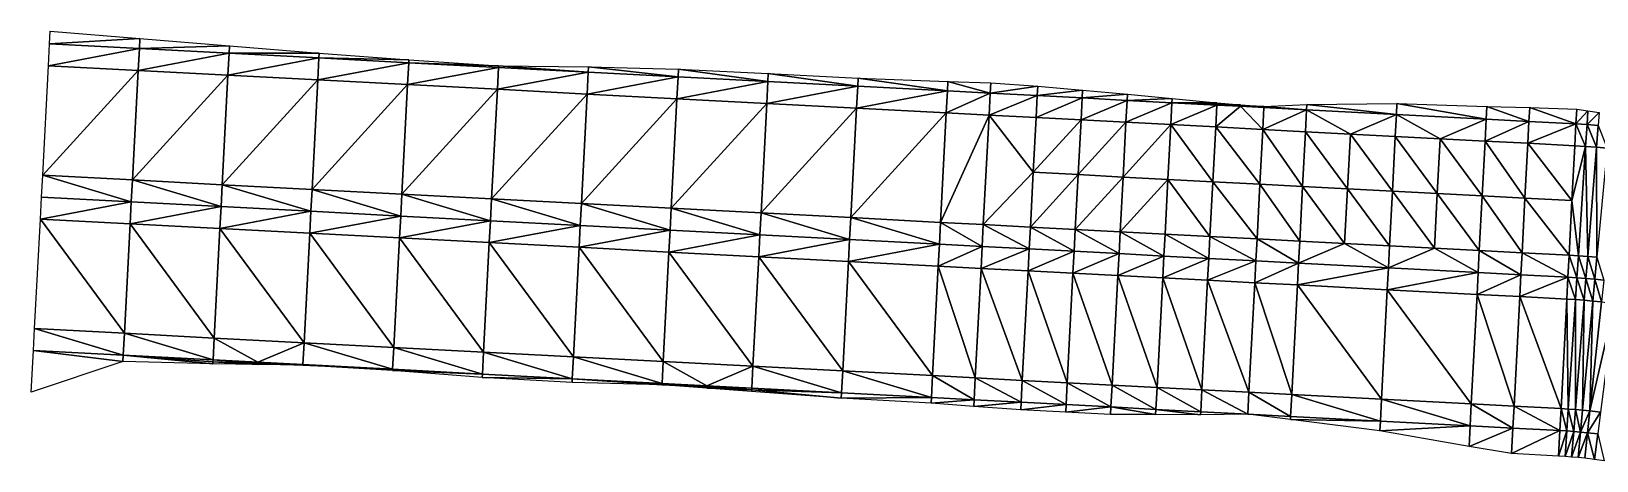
# Model space of a CAD drawing. Extents: x 2699 to 2890, y 1177 to 1225.
# Drawn here: x 2699.2 to 2786.2, y 1201.2 to 1225.1 of the extents above; entities that cross this region are included whole.
import ezdxf

# ---------------------------------------------------------------- set-up
doc = ezdxf.new("R2010")
doc.units = 0

msp = doc.modelspace()

# ---------------------------------------------------------------- linework, layer by layer
for points in [[(2700.165, 1224.387, 595.711), (2700.202, 1225.084, 595.885), (2705.188, 1224.691, 595.904)], [(2700.101, 1223.17, 595.748), (2700.165, 1224.387, 595.711), (2705.158, 1224.126, 595.762)], [(2705.095, 1222.908, 595.799), (2700.101, 1223.17, 595.748), (2705.158, 1224.126, 595.762)], [(2705.188, 1224.691, 595.904), (2705.158, 1224.126, 595.762), (2700.165, 1224.387, 595.711)], [(2705.095, 1222.908, 595.799), (2705.158, 1224.126, 595.762), (2710.151, 1223.864, 595.814)], [(2705.188, 1224.691, 595.904), (2710.173, 1224.272, 595.916), (2705.158, 1224.126, 595.762)], [(2710.173, 1224.272, 595.916), (2710.151, 1223.864, 595.814), (2705.158, 1224.126, 595.762)], [(2710.173, 1224.272, 595.916), (2715.158, 1223.867, 595.932), (2710.151, 1223.864, 595.814)], [(2705.095, 1222.908, 595.799), (2699.782, 1217.082, 595.809), (2700.101, 1223.17, 595.748)], [(2710.088, 1222.647, 595.85), (2705.095, 1222.908, 595.799), (2710.151, 1223.864, 595.814)], [(2710.088, 1222.647, 595.85), (2710.151, 1223.864, 595.814), (2715.145, 1223.602, 595.865)], [(2715.081, 1222.385, 595.902), (2710.088, 1222.647, 595.85), (2715.145, 1223.602, 595.865)], [(2715.158, 1223.867, 595.932), (2715.145, 1223.602, 595.865), (2710.151, 1223.864, 595.814)], [(2715.081, 1222.385, 595.902), (2715.145, 1223.602, 595.865), (2720.138, 1223.341, 595.917)], [(2720.138, 1223.341, 595.917), (2720.074, 1222.123, 595.953), (2715.081, 1222.385, 595.902)], [(2715.158, 1223.867, 595.932), (2720.146, 1223.498, 595.956), (2715.145, 1223.602, 595.865)], [(2720.138, 1223.341, 595.917), (2715.145, 1223.602, 595.865), (2720.146, 1223.498, 595.956)], [(2725.131, 1223.079, 595.968), (2720.074, 1222.123, 595.953), (2720.138, 1223.341, 595.917)], [(2725.067, 1221.862, 596.005), (2720.074, 1222.123, 595.953), (2725.131, 1223.079, 595.968)], [(2720.138, 1223.341, 595.917), (2720.146, 1223.498, 595.956), (2725.136, 1223.168, 595.99)], [(2725.131, 1223.079, 595.968), (2720.138, 1223.341, 595.917), (2725.136, 1223.168, 595.99)], [(2725.067, 1221.862, 596.005), (2725.131, 1223.079, 595.968), (2730.124, 1222.817, 596.02)], [(2725.131, 1223.079, 595.968), (2725.136, 1223.168, 595.99), (2730.124, 1222.817, 596.02)], [(2730.124, 1222.817, 596.02), (2725.136, 1223.168, 595.99), (2730.14, 1223.119, 596.095)], [(2735.117, 1222.556, 596.071), (2730.124, 1222.817, 596.02), (2730.14, 1223.119, 596.095)], [(2730.14, 1223.119, 596.095), (2735.139, 1222.979, 596.177), (2735.117, 1222.556, 596.071)], [(2704.775, 1216.821, 595.86), (2699.782, 1217.082, 595.809), (2705.095, 1222.908, 595.799)], [(2705.095, 1222.908, 595.799), (2710.088, 1222.647, 595.85), (2704.775, 1216.821, 595.86)], [(2710.088, 1222.647, 595.85), (2709.769, 1216.559, 595.911), (2704.775, 1216.821, 595.86)], [(2710.088, 1222.647, 595.85), (2715.081, 1222.385, 595.902), (2709.769, 1216.559, 595.911)], [(2709.769, 1216.559, 595.911), (2715.081, 1222.385, 595.902), (2714.762, 1216.297, 595.963)], [(2714.762, 1216.297, 595.963), (2715.081, 1222.385, 595.902), (2720.074, 1222.123, 595.953)], [(2730.124, 1222.817, 596.02), (2730.06, 1221.6, 596.056), (2725.067, 1221.862, 596.005)], [(2730.124, 1222.817, 596.02), (2735.117, 1222.556, 596.071), (2730.06, 1221.6, 596.056)], [(2735.117, 1222.556, 596.071), (2735.053, 1221.338, 596.108), (2730.06, 1221.6, 596.056)], [(2735.117, 1222.556, 596.071), (2740.11, 1222.294, 596.122), (2735.053, 1221.338, 596.108)], [(2740.11, 1222.294, 596.122), (2740.047, 1221.076, 596.159), (2735.053, 1221.338, 596.108)], [(2735.139, 1222.979, 596.177), (2740.11, 1222.294, 596.122), (2735.117, 1222.556, 596.071)], [(2740.11, 1222.294, 596.122), (2735.139, 1222.979, 596.177), (2740.134, 1222.737, 596.233)], [(2740.11, 1222.294, 596.122), (2745.104, 1222.032, 596.174), (2740.047, 1221.076, 596.159)], [(2740.134, 1222.737, 596.233), (2745.104, 1222.032, 596.174), (2740.11, 1222.294, 596.122)], [(2745.104, 1222.032, 596.174), (2740.134, 1222.737, 596.233), (2745.127, 1222.487, 596.288)], [(2745.104, 1222.032, 596.174), (2745.127, 1222.487, 596.288), (2750.097, 1221.771, 596.225)], [(2750.125, 1222.304, 596.359), (2750.097, 1221.771, 596.225), (2745.127, 1222.487, 596.288)], [(2750.097, 1221.771, 596.225), (2750.125, 1222.304, 596.359), (2752.473, 1221.646, 596.25)], [(2750.125, 1222.304, 596.359), (2752.503, 1222.216, 596.392), (2752.473, 1221.646, 596.25)], [(2752.473, 1221.646, 596.25), (2752.503, 1222.216, 596.392), (2755.117, 1222.029, 596.411)], [(2720.074, 1222.123, 595.953), (2719.755, 1216.036, 596.014), (2714.762, 1216.297, 595.963)], [(2725.067, 1221.862, 596.005), (2719.755, 1216.036, 596.014), (2720.074, 1222.123, 595.953)], [(2719.755, 1216.036, 596.014), (2725.067, 1221.862, 596.005), (2724.748, 1215.774, 596.066)], [(2724.748, 1215.774, 596.066), (2725.067, 1221.862, 596.005), (2730.06, 1221.6, 596.056)], [(2724.748, 1215.774, 596.066), (2730.06, 1221.6, 596.056), (2729.741, 1215.512, 596.117)], [(2729.741, 1215.512, 596.117), (2730.06, 1221.6, 596.056), (2735.053, 1221.338, 596.108)], [(2734.734, 1215.25, 596.168), (2729.741, 1215.512, 596.117), (2735.053, 1221.338, 596.108)], [(2734.734, 1215.25, 596.168), (2735.053, 1221.338, 596.108), (2740.047, 1221.076, 596.159)], [(2745.104, 1222.032, 596.174), (2745.04, 1220.815, 596.21), (2740.047, 1221.076, 596.159)], [(2745.104, 1222.032, 596.174), (2750.097, 1221.771, 596.225), (2745.04, 1220.815, 596.21)], [(2750.033, 1220.553, 596.262), (2745.04, 1220.815, 596.21), (2750.097, 1221.771, 596.225)], [(2750.033, 1220.553, 596.262), (2750.097, 1221.771, 596.225), (2752.473, 1221.646, 596.25)], [(2752.41, 1220.429, 596.286), (2750.033, 1220.553, 596.262), (2752.473, 1221.646, 596.25)], [(2752.41, 1220.429, 596.286), (2752.473, 1221.646, 596.25), (2755.09, 1221.509, 596.281)], [(2755.026, 1220.291, 596.318), (2752.41, 1220.429, 596.286), (2755.09, 1221.509, 596.281)], [(2755.117, 1222.029, 596.411), (2755.09, 1221.509, 596.281), (2752.473, 1221.646, 596.25)], [(2757.586, 1221.378, 596.34), (2755.026, 1220.291, 596.318), (2755.09, 1221.509, 596.281)], [(2757.523, 1220.161, 596.376), (2755.026, 1220.291, 596.318), (2757.586, 1221.378, 596.34)], [(2757.609, 1221.808, 596.448), (2755.09, 1221.509, 596.281), (2755.117, 1222.029, 596.411)], [(2757.586, 1221.378, 596.34), (2755.09, 1221.509, 596.281), (2757.609, 1221.808, 596.448)], [(2760.083, 1221.247, 596.407), (2757.523, 1220.161, 596.376), (2757.586, 1221.378, 596.34)], [(2757.586, 1221.378, 596.34), (2757.609, 1221.808, 596.448), (2760.101, 1221.587, 596.492)], [(2757.586, 1221.378, 596.34), (2760.101, 1221.587, 596.492), (2760.083, 1221.247, 596.407)], [(2760.101, 1221.587, 596.492), (2762.592, 1221.349, 596.54), (2760.083, 1221.247, 596.407)], [(2762.58, 1221.116, 596.482), (2760.083, 1221.247, 596.407), (2762.592, 1221.349, 596.54)], [(2765.083, 1221.111, 596.597), (2762.58, 1221.116, 596.482), (2762.592, 1221.349, 596.54)], [(2739.728, 1214.989, 596.22), (2734.734, 1215.25, 596.168), (2740.047, 1221.076, 596.159)], [(2739.728, 1214.989, 596.22), (2740.047, 1221.076, 596.159), (2745.04, 1220.815, 596.21)], [(2744.721, 1214.727, 596.271), (2739.728, 1214.989, 596.22), (2745.04, 1220.815, 596.21)], [(2744.721, 1214.727, 596.271), (2745.04, 1220.815, 596.21), (2750.033, 1220.553, 596.262)], [(2750.033, 1220.553, 596.262), (2749.714, 1214.465, 596.323), (2744.721, 1214.727, 596.271)], [(2752.41, 1220.429, 596.286), (2749.714, 1214.465, 596.323), (2750.033, 1220.553, 596.262)], [(2760.019, 1220.03, 596.443), (2757.523, 1220.161, 596.376), (2760.083, 1221.247, 596.407)], [(2762.58, 1221.116, 596.482), (2760.019, 1220.03, 596.443), (2760.083, 1221.247, 596.407)], [(2762.516, 1219.899, 596.519), (2760.019, 1220.03, 596.443), (2762.58, 1221.116, 596.482)], [(2765.076, 1220.986, 596.566), (2762.516, 1219.899, 596.519), (2762.58, 1221.116, 596.482)], [(2765.012, 1219.768, 596.602), (2762.516, 1219.899, 596.519), (2765.076, 1220.986, 596.566)], [(2762.58, 1221.116, 596.482), (2765.079, 1221.049, 596.581), (2765.076, 1220.986, 596.566)], [(2765.079, 1221.049, 596.581), (2762.58, 1221.116, 596.482), (2765.083, 1221.111, 596.597)], [(2766.384, 1220.917, 596.614), (2765.012, 1219.768, 596.602), (2765.076, 1220.986, 596.566)], [(2767.629, 1219.631, 596.699), (2765.012, 1219.768, 596.602), (2766.384, 1220.917, 596.614)], [(2766.387, 1220.962, 596.618), (2765.076, 1220.986, 596.566), (2765.079, 1221.049, 596.581)], [(2766.384, 1220.917, 596.614), (2765.076, 1220.986, 596.566), (2766.387, 1220.962, 596.618)], [(2765.079, 1221.049, 596.581), (2765.083, 1221.111, 596.597), (2766.389, 1221.007, 596.623)], [(2766.387, 1220.962, 596.618), (2765.079, 1221.049, 596.581), (2766.389, 1221.007, 596.623)], [(2766.387, 1220.962, 596.618), (2767.694, 1220.876, 596.655), (2766.384, 1220.917, 596.614)], [(2767.629, 1219.631, 596.699), (2766.384, 1220.917, 596.614), (2767.693, 1220.848, 596.662)], [(2766.384, 1220.917, 596.614), (2767.694, 1220.876, 596.655), (2767.693, 1220.848, 596.662)], [(2766.387, 1220.962, 596.618), (2766.389, 1221.007, 596.623), (2767.695, 1220.903, 596.648)], [(2767.694, 1220.876, 596.655), (2766.387, 1220.962, 596.618), (2767.695, 1220.903, 596.648)], [(2767.693, 1220.848, 596.662), (2770.069, 1220.724, 596.754), (2767.629, 1219.631, 596.699)], [(2767.629, 1219.631, 596.699), (2770.069, 1220.724, 596.754), (2770.005, 1219.506, 596.79)], [(2770.069, 1220.724, 596.754), (2767.693, 1220.848, 596.662), (2767.694, 1220.876, 596.655)], [(2767.694, 1220.876, 596.655), (2767.695, 1220.903, 596.648), (2770.069, 1220.724, 596.754)], [(2767.695, 1220.903, 596.648), (2770.085, 1221.024, 596.678), (2770.069, 1220.724, 596.754)], [(2770.069, 1220.724, 596.754), (2772.502, 1219.376, 596.886), (2770.005, 1219.506, 596.79)], [(2775.062, 1220.462, 596.946), (2770.069, 1220.724, 596.754), (2770.085, 1221.024, 596.678)], [(2772.502, 1219.376, 596.886), (2770.069, 1220.724, 596.754), (2775.062, 1220.462, 596.946)], [(2775.062, 1220.462, 596.946), (2770.085, 1221.024, 596.678), (2775.095, 1221.08, 596.792)], [(2772.502, 1219.376, 596.886), (2775.062, 1220.462, 596.946), (2774.999, 1219.245, 596.983)], [(2777.495, 1219.114, 597.079), (2774.999, 1219.245, 596.983), (2775.062, 1220.462, 596.946)], [(2775.062, 1220.462, 596.946), (2775.095, 1221.08, 596.792), (2780.056, 1220.201, 597.139)], [(2777.495, 1219.114, 597.079), (2775.062, 1220.462, 596.946), (2780.056, 1220.201, 597.139)], [(2780.056, 1220.201, 597.139), (2775.095, 1221.08, 596.792), (2780.092, 1220.901, 596.963)], [(2782.432, 1220.076, 597.23), (2780.056, 1220.201, 597.139), (2780.092, 1220.901, 596.963)], [(2782.473, 1220.847, 597.037), (2782.432, 1220.076, 597.23), (2780.092, 1220.901, 596.963)], [(2782.432, 1220.076, 597.23), (2782.473, 1220.847, 597.037), (2785.049, 1219.939, 597.326)], [(2785.049, 1219.939, 597.326), (2782.473, 1220.847, 597.037), (2785.091, 1220.755, 597.122)], [(2785.049, 1219.939, 597.326), (2785.091, 1220.755, 597.122), (2785.716, 1220.667, 597.148)], [(2785.666, 1219.902, 597.34), (2785.049, 1219.939, 597.326), (2785.716, 1220.667, 597.148)], [(2785.666, 1219.902, 597.34), (2785.716, 1220.667, 597.148), (2786.339, 1220.57, 597.174)], [(2785.666, 1219.902, 597.34), (2786.339, 1220.57, 597.174), (2786.282, 1219.857, 597.353)], [(2749.714, 1214.465, 596.323), (2752.41, 1220.429, 596.286), (2752.091, 1214.341, 596.347)], [(2754.866, 1217.248, 596.348), (2752.091, 1214.341, 596.347), (2752.41, 1220.429, 596.286)], [(2754.866, 1217.248, 596.348), (2752.41, 1220.429, 596.286), (2755.026, 1220.291, 596.318)], [(2754.866, 1217.248, 596.348), (2755.026, 1220.291, 596.318), (2757.523, 1220.161, 596.376)], [(2757.363, 1217.117, 596.397), (2754.866, 1217.248, 596.348), (2757.523, 1220.161, 596.376)], [(2757.363, 1217.117, 596.397), (2757.523, 1220.161, 596.376), (2760.019, 1220.03, 596.443)], [(2759.86, 1216.986, 596.454), (2757.363, 1217.117, 596.397), (2760.019, 1220.03, 596.443)], [(2759.86, 1216.986, 596.454), (2760.019, 1220.03, 596.443), (2762.516, 1219.899, 596.519)], [(2762.356, 1216.855, 596.519), (2759.86, 1216.986, 596.454), (2762.516, 1219.899, 596.519)], [(2764.853, 1216.724, 596.592), (2762.356, 1216.855, 596.519), (2762.516, 1219.899, 596.519)], [(2764.853, 1216.724, 596.592), (2762.516, 1219.899, 596.519), (2765.012, 1219.768, 596.602)], [(2767.469, 1216.587, 596.678), (2764.853, 1216.724, 596.592), (2765.012, 1219.768, 596.602)], [(2767.469, 1216.587, 596.678), (2765.012, 1219.768, 596.602), (2767.629, 1219.631, 596.699)], [(2769.846, 1216.463, 596.76), (2767.469, 1216.587, 596.678), (2767.629, 1219.631, 596.699)], [(2769.846, 1216.463, 596.76), (2767.629, 1219.631, 596.699), (2770.005, 1219.506, 596.79)], [(2780.056, 1220.201, 597.139), (2779.992, 1218.983, 597.175), (2777.495, 1219.114, 597.079)], [(2780.056, 1220.201, 597.139), (2782.432, 1220.076, 597.23), (2779.992, 1218.983, 597.175)], [(2782.368, 1218.858, 597.267), (2779.992, 1218.983, 597.175), (2782.432, 1220.076, 597.23)], [(2782.368, 1218.858, 597.267), (2782.432, 1220.076, 597.23), (2785.049, 1219.939, 597.326)], [(2784.985, 1218.721, 597.363), (2782.368, 1218.858, 597.267), (2785.049, 1219.939, 597.326)], [(2785.585, 1218.686, 597.376), (2784.985, 1218.721, 597.363), (2785.049, 1219.939, 597.326)], [(2785.666, 1219.902, 597.34), (2785.585, 1218.686, 597.376), (2785.049, 1219.939, 597.326)], [(2785.585, 1218.686, 597.376), (2785.666, 1219.902, 597.34), (2786.185, 1218.642, 597.389)], [(2785.666, 1219.902, 597.34), (2786.282, 1219.857, 597.353), (2786.185, 1218.642, 597.389)], [(2786.784, 1218.59, 597.402), (2786.185, 1218.642, 597.389), (2786.282, 1219.857, 597.353)], [(2772.342, 1216.332, 596.846), (2769.846, 1216.463, 596.76), (2770.005, 1219.506, 596.79)], [(2772.342, 1216.332, 596.846), (2770.005, 1219.506, 596.79), (2772.502, 1219.376, 596.886)], [(2774.839, 1216.201, 596.932), (2772.342, 1216.332, 596.846), (2772.502, 1219.376, 596.886)], [(2774.839, 1216.201, 596.932), (2772.502, 1219.376, 596.886), (2774.999, 1219.245, 596.983)], [(2777.336, 1216.07, 597.018), (2774.839, 1216.201, 596.932), (2774.999, 1219.245, 596.983)], [(2777.495, 1219.114, 597.079), (2777.336, 1216.07, 597.018), (2774.999, 1219.245, 596.983)], [(2779.832, 1215.939, 597.104), (2777.336, 1216.07, 597.018), (2777.495, 1219.114, 597.079)], [(2779.832, 1215.939, 597.104), (2777.495, 1219.114, 597.079), (2779.992, 1218.983, 597.175)], [(2779.992, 1218.983, 597.175), (2782.209, 1215.815, 597.186), (2779.832, 1215.939, 597.104)], [(2782.209, 1215.815, 597.186), (2779.992, 1218.983, 597.175), (2782.368, 1218.858, 597.267)], [(2784.825, 1215.678, 597.272), (2782.209, 1215.815, 597.186), (2782.368, 1218.858, 597.267)], [(2784.825, 1215.678, 597.272), (2782.368, 1218.858, 597.267), (2784.985, 1218.721, 597.363)], [(2784.825, 1215.678, 597.272), (2784.985, 1218.721, 597.363), (2785.585, 1218.686, 597.376)], [(2785.585, 1218.686, 597.376), (2785.183, 1212.603, 597.193), (2784.825, 1215.678, 597.272)], [(2785.183, 1212.603, 597.193), (2785.585, 1218.686, 597.376), (2785.699, 1212.565, 597.206)], [(2785.585, 1218.686, 597.376), (2786.185, 1218.642, 597.389), (2785.699, 1212.565, 597.206)], [(2786.215, 1212.521, 597.219), (2785.699, 1212.565, 597.206), (2786.185, 1218.642, 597.389)], [(2786.215, 1212.521, 597.219), (2786.185, 1218.642, 597.389), (2786.784, 1218.59, 597.402)], [(2704.712, 1215.603, 595.823), (2699.719, 1215.865, 595.772), (2699.782, 1217.082, 595.809)], [(2704.775, 1216.821, 595.86), (2704.712, 1215.603, 595.823), (2699.782, 1217.082, 595.809)], [(2752.091, 1214.341, 596.347), (2754.866, 1217.248, 596.348), (2754.707, 1214.204, 596.379)], [(2757.363, 1217.117, 596.397), (2754.707, 1214.204, 596.379), (2754.866, 1217.248, 596.348)], [(2757.363, 1217.117, 596.397), (2757.204, 1214.073, 596.417), (2754.707, 1214.204, 596.379)], [(2757.204, 1214.073, 596.417), (2757.363, 1217.117, 596.397), (2759.86, 1216.986, 596.454)], [(2759.7, 1213.942, 596.464), (2757.204, 1214.073, 596.417), (2759.86, 1216.986, 596.454)], [(2762.356, 1216.855, 596.519), (2759.7, 1213.942, 596.464), (2759.86, 1216.986, 596.454)], [(2709.705, 1215.341, 595.875), (2704.712, 1215.603, 595.823), (2704.775, 1216.821, 595.86)], [(2704.775, 1216.821, 595.86), (2709.769, 1216.559, 595.911), (2709.705, 1215.341, 595.875)], [(2714.698, 1215.08, 595.926), (2709.705, 1215.341, 595.875), (2709.769, 1216.559, 595.911)], [(2714.698, 1215.08, 595.926), (2709.769, 1216.559, 595.911), (2714.762, 1216.297, 595.963)], [(2714.698, 1215.08, 595.926), (2714.762, 1216.297, 595.963), (2719.691, 1214.818, 595.978)], [(2719.691, 1214.818, 595.978), (2714.762, 1216.297, 595.963), (2719.755, 1216.036, 596.014)], [(2762.356, 1216.855, 596.519), (2762.197, 1213.811, 596.519), (2759.7, 1213.942, 596.464)], [(2762.356, 1216.855, 596.519), (2764.693, 1213.68, 596.582), (2762.197, 1213.811, 596.519)], [(2764.693, 1213.68, 596.582), (2762.356, 1216.855, 596.519), (2764.853, 1216.724, 596.592)], [(2764.853, 1216.724, 596.592), (2767.31, 1213.543, 596.657), (2764.693, 1213.68, 596.582)], [(2767.469, 1216.587, 596.678), (2767.31, 1213.543, 596.657), (2764.853, 1216.724, 596.592)], [(2769.686, 1213.419, 596.729), (2767.31, 1213.543, 596.657), (2767.469, 1216.587, 596.678)], [(2767.469, 1216.587, 596.678), (2769.846, 1216.463, 596.76), (2769.686, 1213.419, 596.729)], [(2772.183, 1213.288, 596.805), (2769.686, 1213.419, 596.729), (2769.846, 1216.463, 596.76)], [(2772.183, 1213.288, 596.805), (2769.846, 1216.463, 596.76), (2772.342, 1216.332, 596.846)], [(2772.342, 1216.332, 596.846), (2774.68, 1213.157, 596.881), (2772.183, 1213.288, 596.805)], [(2772.342, 1216.332, 596.846), (2774.839, 1216.201, 596.932), (2774.68, 1213.157, 596.881)], [(2777.176, 1213.026, 596.957), (2774.68, 1213.157, 596.881), (2774.839, 1216.201, 596.932)], [(2774.839, 1216.201, 596.932), (2777.336, 1216.07, 597.018), (2777.176, 1213.026, 596.957)], [(2704.712, 1215.603, 595.823), (2699.655, 1214.647, 595.809), (2699.719, 1215.865, 595.772)], [(2704.712, 1215.603, 595.823), (2704.648, 1214.386, 595.86), (2699.655, 1214.647, 595.809)], [(2704.648, 1214.386, 595.86), (2704.712, 1215.603, 595.823), (2709.705, 1215.341, 595.875)], [(2709.641, 1214.124, 595.911), (2704.648, 1214.386, 595.86), (2709.705, 1215.341, 595.875)], [(2709.641, 1214.124, 595.911), (2709.705, 1215.341, 595.875), (2714.698, 1215.08, 595.926)], [(2724.684, 1214.556, 596.029), (2719.691, 1214.818, 595.978), (2719.755, 1216.036, 596.014)], [(2724.684, 1214.556, 596.029), (2719.755, 1216.036, 596.014), (2724.748, 1215.774, 596.066)], [(2724.748, 1215.774, 596.066), (2729.677, 1214.295, 596.081), (2724.684, 1214.556, 596.029)], [(2729.677, 1214.295, 596.081), (2724.748, 1215.774, 596.066), (2729.741, 1215.512, 596.117)], [(2729.677, 1214.295, 596.081), (2729.741, 1215.512, 596.117), (2734.671, 1214.033, 596.132)], [(2734.734, 1215.25, 596.168), (2734.671, 1214.033, 596.132), (2729.741, 1215.512, 596.117)], [(2734.734, 1215.25, 596.168), (2739.664, 1213.771, 596.183), (2734.671, 1214.033, 596.132)], [(2739.728, 1214.989, 596.22), (2739.664, 1213.771, 596.183), (2734.734, 1215.25, 596.168)], [(2777.336, 1216.07, 597.018), (2779.673, 1212.895, 597.033), (2777.176, 1213.026, 596.957)], [(2779.673, 1212.895, 597.033), (2777.336, 1216.07, 597.018), (2779.832, 1215.939, 597.104)], [(2779.832, 1215.939, 597.104), (2782.049, 1212.771, 597.105), (2779.673, 1212.895, 597.033)], [(2782.209, 1215.815, 597.186), (2782.049, 1212.771, 597.105), (2779.832, 1215.939, 597.104)], [(2782.209, 1215.815, 597.186), (2784.666, 1212.634, 597.18), (2782.049, 1212.771, 597.105)], [(2784.825, 1215.678, 597.272), (2784.666, 1212.634, 597.18), (2782.209, 1215.815, 597.186)], [(2785.183, 1212.603, 597.193), (2784.666, 1212.634, 597.18), (2784.825, 1215.678, 597.272)], [(2704.329, 1208.298, 595.799), (2699.336, 1208.56, 595.748), (2699.655, 1214.647, 595.809)], [(2704.648, 1214.386, 595.86), (2704.329, 1208.298, 595.799), (2699.655, 1214.647, 595.809)], [(2704.648, 1214.386, 595.86), (2709.322, 1208.036, 595.85), (2704.329, 1208.298, 595.799)], [(2709.641, 1214.124, 595.911), (2709.322, 1208.036, 595.85), (2704.648, 1214.386, 595.86)], [(2714.698, 1215.08, 595.926), (2714.634, 1213.862, 595.963), (2709.641, 1214.124, 595.911)], [(2714.698, 1215.08, 595.926), (2719.691, 1214.818, 595.978), (2714.634, 1213.862, 595.963)], [(2719.691, 1214.818, 595.978), (2719.627, 1213.6, 596.014), (2714.634, 1213.862, 595.963)], [(2719.691, 1214.818, 595.978), (2724.684, 1214.556, 596.029), (2719.627, 1213.6, 596.014)], [(2719.627, 1213.6, 596.014), (2724.684, 1214.556, 596.029), (2724.62, 1213.339, 596.066)], [(2724.684, 1214.556, 596.029), (2729.677, 1214.295, 596.081), (2724.62, 1213.339, 596.066)], [(2739.728, 1214.989, 596.22), (2744.657, 1213.51, 596.235), (2739.664, 1213.771, 596.183)], [(2739.728, 1214.989, 596.22), (2744.721, 1214.727, 596.271), (2744.657, 1213.51, 596.235)], [(2744.657, 1213.51, 596.235), (2744.721, 1214.727, 596.271), (2749.65, 1213.248, 596.286)], [(2749.714, 1214.465, 596.323), (2749.65, 1213.248, 596.286), (2744.721, 1214.727, 596.271)], [(2749.65, 1213.248, 596.286), (2749.714, 1214.465, 596.323), (2752.027, 1213.123, 596.311)], [(2749.714, 1214.465, 596.323), (2752.091, 1214.341, 596.347), (2752.027, 1213.123, 596.311)], [(2709.641, 1214.124, 595.911), (2714.315, 1207.774, 595.902), (2709.322, 1208.036, 595.85)], [(2714.634, 1213.862, 595.963), (2714.315, 1207.774, 595.902), (2709.641, 1214.124, 595.911)], [(2719.308, 1207.513, 595.953), (2714.315, 1207.774, 595.902), (2714.634, 1213.862, 595.963)], [(2714.634, 1213.862, 595.963), (2719.627, 1213.6, 596.014), (2719.308, 1207.513, 595.953)], [(2724.301, 1207.251, 596.005), (2719.308, 1207.513, 595.953), (2719.627, 1213.6, 596.014)], [(2724.301, 1207.251, 596.005), (2719.627, 1213.6, 596.014), (2724.62, 1213.339, 596.066)], [(2729.677, 1214.295, 596.081), (2729.614, 1213.077, 596.117), (2724.62, 1213.339, 596.066)], [(2729.614, 1213.077, 596.117), (2729.677, 1214.295, 596.081), (2734.671, 1214.033, 596.132)], [(2734.671, 1214.033, 596.132), (2734.607, 1212.815, 596.168), (2729.614, 1213.077, 596.117)], [(2734.671, 1214.033, 596.132), (2739.664, 1213.771, 596.183), (2734.607, 1212.815, 596.168)], [(2734.607, 1212.815, 596.168), (2739.664, 1213.771, 596.183), (2739.6, 1212.554, 596.22)], [(2744.657, 1213.51, 596.235), (2739.6, 1212.554, 596.22), (2739.664, 1213.771, 596.183)], [(2744.593, 1212.292, 596.271), (2739.6, 1212.554, 596.22), (2744.657, 1213.51, 596.235)], [(2744.593, 1212.292, 596.271), (2744.657, 1213.51, 596.235), (2749.65, 1213.248, 596.286)], [(2754.643, 1212.986, 596.342), (2752.027, 1213.123, 596.311), (2752.091, 1214.341, 596.347)], [(2752.091, 1214.341, 596.347), (2754.707, 1214.204, 596.379), (2754.643, 1212.986, 596.342)], [(2757.14, 1212.855, 596.381), (2754.643, 1212.986, 596.342), (2754.707, 1214.204, 596.379)], [(2754.707, 1214.204, 596.379), (2757.204, 1214.073, 596.417), (2757.14, 1212.855, 596.381)], [(2757.204, 1214.073, 596.417), (2759.636, 1212.725, 596.427), (2757.14, 1212.855, 596.381)], [(2759.636, 1212.725, 596.427), (2757.204, 1214.073, 596.417), (2759.7, 1213.942, 596.464)], [(2762.133, 1212.594, 596.482), (2759.636, 1212.725, 596.427), (2759.7, 1213.942, 596.464)], [(2762.197, 1213.811, 596.519), (2762.133, 1212.594, 596.482), (2759.7, 1213.942, 596.464)], [(2762.197, 1213.811, 596.519), (2764.629, 1212.463, 596.545), (2762.133, 1212.594, 596.482)], [(2764.629, 1212.463, 596.545), (2762.197, 1213.811, 596.519), (2764.693, 1213.68, 596.582)], [(2767.246, 1212.326, 596.62), (2764.629, 1212.463, 596.545), (2764.693, 1213.68, 596.582)], [(2767.246, 1212.326, 596.62), (2764.693, 1213.68, 596.582), (2767.31, 1213.543, 596.657)], [(2767.246, 1212.326, 596.62), (2767.31, 1213.543, 596.657), (2769.623, 1212.201, 596.693)], [(2767.31, 1213.543, 596.657), (2769.686, 1213.419, 596.729), (2769.623, 1212.201, 596.693)], [(2729.295, 1206.989, 596.056), (2724.301, 1207.251, 596.005), (2724.62, 1213.339, 596.066)], [(2729.295, 1206.989, 596.056), (2724.62, 1213.339, 596.066), (2729.614, 1213.077, 596.117)], [(2729.614, 1213.077, 596.117), (2734.288, 1206.728, 596.108), (2729.295, 1206.989, 596.056)], [(2734.288, 1206.728, 596.108), (2729.614, 1213.077, 596.117), (2734.607, 1212.815, 596.168)], [(2734.607, 1212.815, 596.168), (2739.281, 1206.466, 596.159), (2734.288, 1206.728, 596.108)], [(2739.6, 1212.554, 596.22), (2739.281, 1206.466, 596.159), (2734.607, 1212.815, 596.168)], [(2749.586, 1212.03, 596.323), (2744.593, 1212.292, 596.271), (2749.65, 1213.248, 596.286)], [(2749.586, 1212.03, 596.323), (2749.65, 1213.248, 596.286), (2752.027, 1213.123, 596.311)], [(2751.963, 1211.906, 596.347), (2749.586, 1212.03, 596.323), (2752.027, 1213.123, 596.311)], [(2751.963, 1211.906, 596.347), (2752.027, 1213.123, 596.311), (2754.643, 1212.986, 596.342)], [(2751.963, 1211.906, 596.347), (2754.643, 1212.986, 596.342), (2754.579, 1211.769, 596.379)], [(2757.14, 1212.855, 596.381), (2754.579, 1211.769, 596.379), (2754.643, 1212.986, 596.342)], [(2757.076, 1211.638, 596.417), (2754.579, 1211.769, 596.379), (2757.14, 1212.855, 596.381)], [(2757.076, 1211.638, 596.417), (2757.14, 1212.855, 596.381), (2759.636, 1212.725, 596.427)], [(2759.636, 1212.725, 596.427), (2759.572, 1211.507, 596.464), (2757.076, 1211.638, 596.417)], [(2762.133, 1212.594, 596.482), (2759.572, 1211.507, 596.464), (2759.636, 1212.725, 596.427)], [(2769.623, 1212.201, 596.693), (2769.686, 1213.419, 596.729), (2772.183, 1213.288, 596.805)], [(2772.183, 1213.288, 596.805), (2774.616, 1211.94, 596.844), (2769.623, 1212.201, 596.693)], [(2774.68, 1213.157, 596.881), (2774.616, 1211.94, 596.844), (2772.183, 1213.288, 596.805)], [(2774.68, 1213.157, 596.881), (2777.176, 1213.026, 596.957), (2774.616, 1211.94, 596.844)], [(2777.176, 1213.026, 596.957), (2779.609, 1211.678, 596.996), (2774.616, 1211.94, 596.844)], [(2779.673, 1212.895, 597.033), (2779.609, 1211.678, 596.996), (2777.176, 1213.026, 596.957)], [(2779.673, 1212.895, 597.033), (2781.986, 1211.553, 597.069), (2779.609, 1211.678, 596.996)], [(2782.049, 1212.771, 597.105), (2781.986, 1211.553, 597.069), (2779.673, 1212.895, 597.033)], [(2782.049, 1212.771, 597.105), (2784.602, 1211.416, 597.143), (2781.986, 1211.553, 597.069)], [(2784.666, 1212.634, 597.18), (2784.602, 1211.416, 597.143), (2782.049, 1212.771, 597.105)], [(2785.102, 1211.387, 597.157), (2784.602, 1211.416, 597.143), (2784.666, 1212.634, 597.18)], [(2785.183, 1212.603, 597.193), (2785.102, 1211.387, 597.157), (2784.666, 1212.634, 597.18)], [(2785.102, 1211.387, 597.157), (2785.183, 1212.603, 597.193), (2785.602, 1211.35, 597.17)], [(2785.183, 1212.603, 597.193), (2785.699, 1212.565, 597.206), (2785.602, 1211.35, 597.17)], [(2739.6, 1212.554, 596.22), (2744.274, 1206.204, 596.21), (2739.281, 1206.466, 596.159)], [(2739.6, 1212.554, 596.22), (2744.593, 1212.292, 596.271), (2744.274, 1206.204, 596.21)], [(2744.593, 1212.292, 596.271), (2749.267, 1205.943, 596.262), (2744.274, 1206.204, 596.21)], [(2749.586, 1212.03, 596.323), (2749.267, 1205.943, 596.262), (2744.593, 1212.292, 596.271)], [(2751.644, 1205.818, 596.286), (2749.267, 1205.943, 596.262), (2749.586, 1212.03, 596.323)], [(2751.963, 1211.906, 596.347), (2751.644, 1205.818, 596.286), (2749.586, 1212.03, 596.323)], [(2751.644, 1205.818, 596.286), (2751.963, 1211.906, 596.347), (2754.26, 1205.681, 596.318)], [(2754.579, 1211.769, 596.379), (2754.26, 1205.681, 596.318), (2751.963, 1211.906, 596.347)], [(2756.757, 1205.55, 596.356), (2754.26, 1205.681, 596.318), (2754.579, 1211.769, 596.379)], [(2754.579, 1211.769, 596.379), (2757.076, 1211.638, 596.417), (2756.757, 1205.55, 596.356)], [(2762.069, 1211.376, 596.519), (2759.572, 1211.507, 596.464), (2762.133, 1212.594, 596.482)], [(2762.069, 1211.376, 596.519), (2762.133, 1212.594, 596.482), (2764.629, 1212.463, 596.545)], [(2764.566, 1211.245, 596.582), (2762.069, 1211.376, 596.519), (2764.629, 1212.463, 596.545)], [(2764.629, 1212.463, 596.545), (2767.246, 1212.326, 596.62), (2764.566, 1211.245, 596.582)], [(2767.246, 1212.326, 596.62), (2767.182, 1211.108, 596.657), (2764.566, 1211.245, 596.582)], [(2767.182, 1211.108, 596.657), (2767.246, 1212.326, 596.62), (2769.623, 1212.201, 596.693)], [(2769.623, 1212.201, 596.693), (2769.559, 1210.984, 596.729), (2767.182, 1211.108, 596.657)], [(2769.623, 1212.201, 596.693), (2774.616, 1211.94, 596.844), (2769.559, 1210.984, 596.729)], [(2774.616, 1211.94, 596.844), (2774.552, 1210.722, 596.881), (2769.559, 1210.984, 596.729)], [(2774.616, 1211.94, 596.844), (2779.609, 1211.678, 596.996), (2774.552, 1210.722, 596.881)], [(2786.101, 1211.307, 597.182), (2785.602, 1211.35, 597.17), (2785.699, 1212.565, 597.206)], [(2786.101, 1211.307, 597.182), (2785.699, 1212.565, 597.206), (2786.215, 1212.521, 597.219)], [(2786.101, 1211.307, 597.182), (2786.215, 1212.521, 597.219), (2786.6, 1211.256, 597.195)], [(2757.076, 1211.638, 596.417), (2759.253, 1205.419, 596.403), (2756.757, 1205.55, 596.356)], [(2757.076, 1211.638, 596.417), (2759.572, 1211.507, 596.464), (2759.253, 1205.419, 596.403)], [(2761.75, 1205.289, 596.458), (2759.253, 1205.419, 596.403), (2759.572, 1211.507, 596.464)], [(2761.75, 1205.289, 596.458), (2759.572, 1211.507, 596.464), (2762.069, 1211.376, 596.519)], [(2762.069, 1211.376, 596.519), (2764.247, 1205.158, 596.521), (2761.75, 1205.289, 596.458)], [(2762.069, 1211.376, 596.519), (2764.566, 1211.245, 596.582), (2764.247, 1205.158, 596.521)], [(2766.863, 1205.021, 596.596), (2764.247, 1205.158, 596.521), (2764.566, 1211.245, 596.582)], [(2767.182, 1211.108, 596.657), (2766.863, 1205.021, 596.596), (2764.566, 1211.245, 596.582)], [(2766.863, 1205.021, 596.596), (2767.182, 1211.108, 596.657), (2769.24, 1204.896, 596.668)], [(2769.24, 1204.896, 596.668), (2767.182, 1211.108, 596.657), (2769.559, 1210.984, 596.729)], [(2769.559, 1210.984, 596.729), (2774.233, 1204.634, 596.82), (2769.24, 1204.896, 596.668)], [(2769.559, 1210.984, 596.729), (2774.552, 1210.722, 596.881), (2774.233, 1204.634, 596.82)], [(2774.552, 1210.722, 596.881), (2779.609, 1211.678, 596.996), (2779.545, 1210.46, 597.033)], [(2781.986, 1211.553, 597.069), (2779.545, 1210.46, 597.033), (2779.609, 1211.678, 596.996)], [(2781.922, 1210.336, 597.105), (2779.545, 1210.46, 597.033), (2781.986, 1211.553, 597.069)], [(2781.922, 1210.336, 597.105), (2781.986, 1211.553, 597.069), (2784.602, 1211.416, 597.143)], [(2784.602, 1211.416, 597.143), (2784.538, 1210.199, 597.18), (2781.922, 1210.336, 597.105)], [(2785.022, 1210.17, 597.193), (2784.538, 1210.199, 597.18), (2784.602, 1211.416, 597.143)], [(2785.102, 1211.387, 597.157), (2785.022, 1210.17, 597.193), (2784.602, 1211.416, 597.143)], [(2785.022, 1210.17, 597.193), (2785.102, 1211.387, 597.157), (2785.505, 1210.135, 597.206)], [(2785.102, 1211.387, 597.157), (2785.602, 1211.35, 597.17), (2785.505, 1210.135, 597.206)], [(2785.987, 1210.093, 597.219), (2785.505, 1210.135, 597.206), (2785.602, 1211.35, 597.17)], [(2785.987, 1210.093, 597.219), (2785.602, 1211.35, 597.17), (2786.101, 1211.307, 597.182)], [(2785.987, 1210.093, 597.219), (2786.101, 1211.307, 597.182), (2786.469, 1210.044, 597.231)], [(2786.101, 1211.307, 597.182), (2786.6, 1211.256, 597.195), (2786.469, 1210.044, 597.231)], [(2779.226, 1204.373, 596.972), (2774.233, 1204.634, 596.82), (2774.552, 1210.722, 596.881)], [(2779.545, 1210.46, 597.033), (2779.226, 1204.373, 596.972), (2774.552, 1210.722, 596.881)], [(2781.603, 1204.248, 597.044), (2779.226, 1204.373, 596.972), (2779.545, 1210.46, 597.033)], [(2781.603, 1204.248, 597.044), (2779.545, 1210.46, 597.033), (2781.922, 1210.336, 597.105)], [(2781.603, 1204.248, 597.044), (2781.922, 1210.336, 597.105), (2784.219, 1204.111, 597.119)], [(2784.538, 1210.199, 597.18), (2784.219, 1204.111, 597.119), (2781.922, 1210.336, 597.105)], [(2784.619, 1204.087, 597.132), (2784.219, 1204.111, 597.119), (2784.538, 1210.199, 597.18)], [(2785.022, 1210.17, 597.193), (2784.619, 1204.087, 597.132), (2784.538, 1210.199, 597.18)], [(2784.619, 1204.087, 597.132), (2785.022, 1210.17, 597.193), (2785.019, 1204.058, 597.145)], [(2785.022, 1210.17, 597.193), (2785.505, 1210.135, 597.206), (2785.019, 1204.058, 597.145)], [(2785.418, 1204.023, 597.158), (2785.019, 1204.058, 597.145), (2785.505, 1210.135, 597.206)], [(2785.418, 1204.023, 597.158), (2785.505, 1210.135, 597.206), (2785.987, 1210.093, 597.219)], [(2785.418, 1204.023, 597.158), (2785.987, 1210.093, 597.219), (2785.817, 1203.983, 597.17)], [(2785.987, 1210.093, 597.219), (2786.469, 1210.044, 597.231), (2785.817, 1203.983, 597.17)], [(2786.469, 1210.044, 597.231), (2787.188, 1209.959, 597.249), (2785.817, 1203.983, 597.17)], [(2786.412, 1203.913, 597.194), (2785.817, 1203.983, 597.17), (2787.188, 1209.959, 597.249)], [(2699.336, 1208.56, 595.748), (2704.265, 1207.08, 595.762), (2699.272, 1207.342, 595.711)], [(2704.265, 1207.08, 595.762), (2699.336, 1208.56, 595.748), (2704.329, 1208.298, 595.799)], [(2704.329, 1208.298, 595.799), (2709.258, 1206.819, 595.814), (2704.265, 1207.08, 595.762)], [(2709.258, 1206.819, 595.814), (2704.329, 1208.298, 595.799), (2709.322, 1208.036, 595.85)], [(2711.755, 1206.688, 595.84), (2709.258, 1206.819, 595.814), (2709.322, 1208.036, 595.85)], [(2714.315, 1207.774, 595.902), (2711.755, 1206.688, 595.84), (2709.322, 1208.036, 595.85)], [(2711.755, 1206.688, 595.84), (2714.315, 1207.774, 595.902), (2714.251, 1206.557, 595.865)], [(2719.244, 1206.295, 595.917), (2714.251, 1206.557, 595.865), (2714.315, 1207.774, 595.902)], [(2719.244, 1206.295, 595.917), (2714.315, 1207.774, 595.902), (2719.308, 1207.513, 595.953)], [(2724.238, 1206.034, 595.968), (2719.244, 1206.295, 595.917), (2719.308, 1207.513, 595.953)], [(2724.238, 1206.034, 595.968), (2719.308, 1207.513, 595.953), (2724.301, 1207.251, 596.005)], [(2704.247, 1206.738, 595.848), (2699.15, 1205.022, 596.292), (2699.272, 1207.342, 595.711)], [(2704.265, 1207.08, 595.762), (2704.247, 1206.738, 595.848), (2699.272, 1207.342, 595.711)], [(2704.247, 1206.738, 595.848), (2704.265, 1207.08, 595.762), (2709.247, 1206.601, 595.868)], [(2709.252, 1206.71, 595.841), (2709.247, 1206.601, 595.868), (2704.265, 1207.08, 595.762)], [(2709.252, 1206.71, 595.841), (2704.265, 1207.08, 595.762), (2709.258, 1206.819, 595.814)], [(2711.748, 1206.559, 595.862), (2709.247, 1206.601, 595.868), (2709.252, 1206.71, 595.841)], [(2709.252, 1206.71, 595.841), (2709.258, 1206.819, 595.814), (2711.751, 1206.624, 595.851)], [(2711.751, 1206.624, 595.851), (2711.748, 1206.559, 595.862), (2709.252, 1206.71, 595.841)], [(2711.751, 1206.624, 595.851), (2709.258, 1206.819, 595.814), (2711.755, 1206.688, 595.84)], [(2711.751, 1206.624, 595.851), (2714.249, 1206.518, 595.856), (2711.748, 1206.559, 595.862)], [(2711.751, 1206.624, 595.851), (2711.755, 1206.688, 595.84), (2714.249, 1206.518, 595.856)], [(2714.25, 1206.538, 595.86), (2714.249, 1206.518, 595.856), (2711.755, 1206.688, 595.84)], [(2714.25, 1206.538, 595.86), (2711.755, 1206.688, 595.84), (2714.251, 1206.557, 595.865)], [(2714.249, 1206.518, 595.856), (2714.25, 1206.538, 595.86), (2719.244, 1206.295, 595.917)], [(2719.244, 1206.295, 595.917), (2719.241, 1206.222, 595.898), (2714.249, 1206.518, 595.856)], [(2714.25, 1206.538, 595.86), (2714.251, 1206.557, 595.865), (2719.244, 1206.295, 595.917)], [(2724.238, 1206.034, 595.968), (2724.301, 1207.251, 596.005), (2729.231, 1205.772, 596.02)], [(2729.295, 1206.989, 596.056), (2729.231, 1205.772, 596.02), (2724.301, 1207.251, 596.005)], [(2729.295, 1206.989, 596.056), (2734.224, 1205.51, 596.071), (2729.231, 1205.772, 596.02)], [(2734.288, 1206.728, 596.108), (2734.224, 1205.51, 596.071), (2729.295, 1206.989, 596.056)], [(2734.288, 1206.728, 596.108), (2736.72, 1205.379, 596.097), (2734.224, 1205.51, 596.071)], [(2736.72, 1205.379, 596.097), (2734.288, 1206.728, 596.108), (2739.281, 1206.466, 596.159)], [(2724.238, 1206.034, 595.968), (2719.241, 1206.222, 595.898), (2719.244, 1206.295, 595.917)], [(2724.238, 1206.034, 595.968), (2724.228, 1205.843, 595.92), (2719.241, 1206.222, 595.898)], [(2724.238, 1206.034, 595.968), (2729.231, 1205.772, 596.02), (2724.228, 1205.843, 595.92)], [(2729.22, 1205.558, 595.966), (2724.228, 1205.843, 595.92), (2729.231, 1205.772, 596.02)], [(2734.22, 1205.438, 596.053), (2729.22, 1205.558, 595.966), (2729.231, 1205.772, 596.02)], [(2734.22, 1205.438, 596.053), (2729.231, 1205.772, 596.02), (2734.222, 1205.474, 596.062)], [(2734.222, 1205.474, 596.062), (2729.231, 1205.772, 596.02), (2734.224, 1205.51, 596.071)], [(2739.281, 1206.466, 596.159), (2739.217, 1205.249, 596.122), (2736.72, 1205.379, 596.097)], [(2739.281, 1206.466, 596.159), (2744.21, 1204.987, 596.174), (2739.217, 1205.249, 596.122)], [(2744.274, 1206.204, 596.21), (2744.21, 1204.987, 596.174), (2739.281, 1206.466, 596.159)], [(2749.203, 1204.725, 596.225), (2744.21, 1204.987, 596.174), (2744.274, 1206.204, 596.21)], [(2744.274, 1206.204, 596.21), (2749.267, 1205.943, 596.262), (2749.203, 1204.725, 596.225)], [(2751.58, 1204.601, 596.25), (2749.203, 1204.725, 596.225), (2749.267, 1205.943, 596.262)], [(2751.58, 1204.601, 596.25), (2749.267, 1205.943, 596.262), (2751.644, 1205.818, 596.286)], [(2751.644, 1205.818, 596.286), (2754.196, 1204.464, 596.281), (2751.58, 1204.601, 596.25)], [(2754.196, 1204.464, 596.281), (2751.644, 1205.818, 596.286), (2754.26, 1205.681, 596.318)], [(2754.26, 1205.681, 596.318), (2756.693, 1204.333, 596.32), (2754.196, 1204.464, 596.281)], [(2756.757, 1205.55, 596.356), (2756.693, 1204.333, 596.32), (2754.26, 1205.681, 596.318)], [(2736.717, 1205.313, 596.104), (2734.22, 1205.438, 596.053), (2734.222, 1205.474, 596.062)], [(2736.713, 1205.246, 596.112), (2734.22, 1205.438, 596.053), (2736.717, 1205.313, 596.104)], [(2734.222, 1205.474, 596.062), (2734.224, 1205.51, 596.071), (2736.72, 1205.379, 596.097)], [(2736.717, 1205.313, 596.104), (2734.222, 1205.474, 596.062), (2736.72, 1205.379, 596.097)], [(2736.717, 1205.313, 596.104), (2739.212, 1205.151, 596.147), (2736.713, 1205.246, 596.112)], [(2736.713, 1205.246, 596.112), (2739.212, 1205.151, 596.147), (2739.207, 1205.054, 596.171)], [(2736.717, 1205.313, 596.104), (2736.72, 1205.379, 596.097), (2739.217, 1205.249, 596.122)], [(2739.212, 1205.151, 596.147), (2736.717, 1205.313, 596.104), (2739.217, 1205.249, 596.122)], [(2744.195, 1204.701, 596.245), (2739.207, 1205.054, 596.171), (2739.212, 1205.151, 596.147)], [(2739.212, 1205.151, 596.147), (2739.217, 1205.249, 596.122), (2744.21, 1204.987, 596.174)], [(2744.195, 1204.701, 596.245), (2739.212, 1205.151, 596.147), (2744.21, 1204.987, 596.174)], [(2744.195, 1204.701, 596.245), (2744.21, 1204.987, 596.174), (2749.203, 1204.725, 596.225)], [(2756.693, 1204.333, 596.32), (2756.757, 1205.55, 596.356), (2759.19, 1204.202, 596.366)], [(2759.19, 1204.202, 596.366), (2756.757, 1205.55, 596.356), (2759.253, 1205.419, 596.403)], [(2761.686, 1204.071, 596.421), (2759.19, 1204.202, 596.366), (2759.253, 1205.419, 596.403)], [(2759.253, 1205.419, 596.403), (2761.75, 1205.289, 596.458), (2761.686, 1204.071, 596.421)], [(2761.75, 1205.289, 596.458), (2764.183, 1203.94, 596.484), (2761.686, 1204.071, 596.421)], [(2764.183, 1203.94, 596.484), (2761.75, 1205.289, 596.458), (2764.247, 1205.158, 596.521)], [(2766.799, 1203.803, 596.559), (2764.183, 1203.94, 596.484), (2764.247, 1205.158, 596.521)], [(2764.247, 1205.158, 596.521), (2766.863, 1205.021, 596.596), (2766.799, 1203.803, 596.559)], [(2766.799, 1203.803, 596.559), (2766.863, 1205.021, 596.596), (2769.176, 1203.678, 596.632)], [(2769.24, 1204.896, 596.668), (2769.176, 1203.678, 596.632), (2766.863, 1205.021, 596.596)], [(2769.24, 1204.896, 596.668), (2774.169, 1203.417, 596.784), (2769.176, 1203.678, 596.632)], [(2774.233, 1204.634, 596.82), (2774.169, 1203.417, 596.784), (2769.24, 1204.896, 596.668)], [(2749.187, 1204.415, 596.303), (2744.195, 1204.701, 596.245), (2749.203, 1204.725, 596.225)], [(2749.187, 1204.415, 596.303), (2749.203, 1204.725, 596.225), (2751.58, 1204.601, 596.25)], [(2751.561, 1204.234, 596.341), (2749.187, 1204.415, 596.303), (2751.58, 1204.601, 596.25)], [(2751.58, 1204.601, 596.25), (2754.196, 1204.464, 596.281), (2751.561, 1204.234, 596.341)], [(2754.196, 1204.464, 596.281), (2754.175, 1204.045, 596.386), (2751.561, 1204.234, 596.341)], [(2754.175, 1204.045, 596.386), (2754.196, 1204.464, 596.281), (2756.693, 1204.333, 596.32)], [(2756.671, 1203.914, 596.424), (2754.175, 1204.045, 596.386), (2756.693, 1204.333, 596.32)], [(2756.671, 1203.914, 596.424), (2756.693, 1204.333, 596.32), (2759.19, 1204.202, 596.366)], [(2756.671, 1203.914, 596.424), (2759.19, 1204.202, 596.366), (2759.168, 1203.783, 596.471)], [(2761.671, 1203.776, 596.495), (2759.168, 1203.783, 596.471), (2759.19, 1204.202, 596.366)], [(2761.686, 1204.071, 596.421), (2761.671, 1203.776, 596.495), (2759.19, 1204.202, 596.366)], [(2761.686, 1204.071, 596.421), (2764.174, 1203.77, 596.527), (2761.671, 1203.776, 596.495)], [(2764.183, 1203.94, 596.484), (2764.174, 1203.77, 596.527), (2761.686, 1204.071, 596.421)], [(2764.183, 1203.94, 596.484), (2766.799, 1203.798, 596.561), (2764.174, 1203.77, 596.527)], [(2766.799, 1203.798, 596.561), (2764.183, 1203.94, 596.484), (2766.799, 1203.803, 596.559)], [(2774.233, 1204.634, 596.82), (2779.162, 1203.155, 596.935), (2774.169, 1203.417, 596.784)], [(2779.226, 1204.373, 596.972), (2779.162, 1203.155, 596.935), (2774.233, 1204.634, 596.82)], [(2779.226, 1204.373, 596.972), (2781.539, 1203.031, 597.008), (2779.162, 1203.155, 596.935)], [(2781.603, 1204.248, 597.044), (2781.539, 1203.031, 597.008), (2779.226, 1204.373, 596.972)], [(2784.155, 1202.893, 597.083), (2781.539, 1203.031, 597.008), (2781.603, 1204.248, 597.044)], [(2781.603, 1204.248, 597.044), (2784.219, 1204.111, 597.119), (2784.155, 1202.893, 597.083)], [(2784.539, 1202.871, 597.096), (2784.155, 1202.893, 597.083), (2784.219, 1204.111, 597.119)], [(2784.619, 1204.087, 597.132), (2784.539, 1202.871, 597.096), (2784.219, 1204.111, 597.119)], [(2784.539, 1202.871, 597.096), (2784.619, 1204.087, 597.132), (2784.922, 1202.843, 597.109)], [(2784.619, 1204.087, 597.132), (2785.019, 1204.058, 597.145), (2784.922, 1202.843, 597.109)], [(2785.305, 1202.809, 597.121), (2784.922, 1202.843, 597.109), (2785.019, 1204.058, 597.145)], [(2785.305, 1202.809, 597.121), (2785.019, 1204.058, 597.145), (2785.418, 1204.023, 597.158)], [(2785.305, 1202.809, 597.121), (2785.418, 1204.023, 597.158), (2785.817, 1203.983, 597.17)], [(2785.305, 1202.809, 597.121), (2785.817, 1203.983, 597.17), (2785.687, 1202.771, 597.134)], [(2785.687, 1202.771, 597.134), (2785.817, 1203.983, 597.17), (2786.412, 1203.913, 597.194)], [(2786.257, 1202.704, 597.158), (2785.687, 1202.771, 597.134), (2786.412, 1203.913, 597.194)], [(2766.799, 1203.798, 596.561), (2766.799, 1203.803, 596.559), (2769.176, 1203.678, 596.632)], [(2766.799, 1203.798, 596.561), (2769.176, 1203.678, 596.632), (2769.167, 1203.509, 596.589)], [(2769.167, 1203.509, 596.589), (2769.176, 1203.678, 596.632), (2774.169, 1203.417, 596.784)], [(2774.141, 1202.882, 596.65), (2769.167, 1203.509, 596.589), (2774.169, 1203.417, 596.784)], [(2774.141, 1202.882, 596.65), (2774.169, 1203.417, 596.784), (2779.162, 1203.155, 596.935)], [(2779.102, 1202.001, 596.647), (2774.141, 1202.882, 596.65), (2779.162, 1203.155, 596.935)], [(2779.162, 1203.155, 596.935), (2781.539, 1203.031, 597.008), (2779.102, 1202.001, 596.647)], [(2781.464, 1201.61, 596.652), (2779.102, 1202.001, 596.647), (2781.539, 1203.031, 597.008)], [(2781.539, 1203.031, 597.008), (2784.155, 1202.893, 597.083), (2781.464, 1201.61, 596.652)], [(2784.081, 1201.469, 596.726), (2781.464, 1201.61, 596.652), (2784.155, 1202.893, 597.083)], [(2784.081, 1201.469, 596.726), (2784.155, 1202.893, 597.083), (2784.539, 1202.871, 597.096)], [(2784.445, 1201.447, 596.739), (2784.081, 1201.469, 596.726), (2784.539, 1202.871, 597.096)], [(2784.445, 1201.447, 596.739), (2784.539, 1202.871, 597.096), (2784.922, 1202.843, 597.109)], [(2784.445, 1201.447, 596.739), (2784.922, 1202.843, 597.109), (2784.808, 1201.42, 596.752)], [(2784.808, 1201.42, 596.752), (2784.922, 1202.843, 597.109), (2785.305, 1202.809, 597.121)], [(2785.171, 1201.387, 596.764), (2784.808, 1201.42, 596.752), (2785.305, 1202.809, 597.121)], [(2785.171, 1201.387, 596.764), (2785.305, 1202.809, 597.121), (2785.687, 1202.771, 597.134)], [(2785.171, 1201.387, 596.764), (2785.687, 1202.771, 597.134), (2785.534, 1201.35, 596.776)], [(2786.076, 1201.289, 596.801), (2785.534, 1201.35, 596.776), (2785.687, 1202.771, 597.134)], [(2786.257, 1202.704, 597.158), (2786.076, 1201.289, 596.801), (2785.687, 1202.771, 597.134)], [(2786.076, 1201.289, 596.801), (2786.257, 1202.704, 597.158), (2786.616, 1201.217, 596.825)]]:
    msp.add_3dface(points)

doc.saveas('drawing.dxf')
